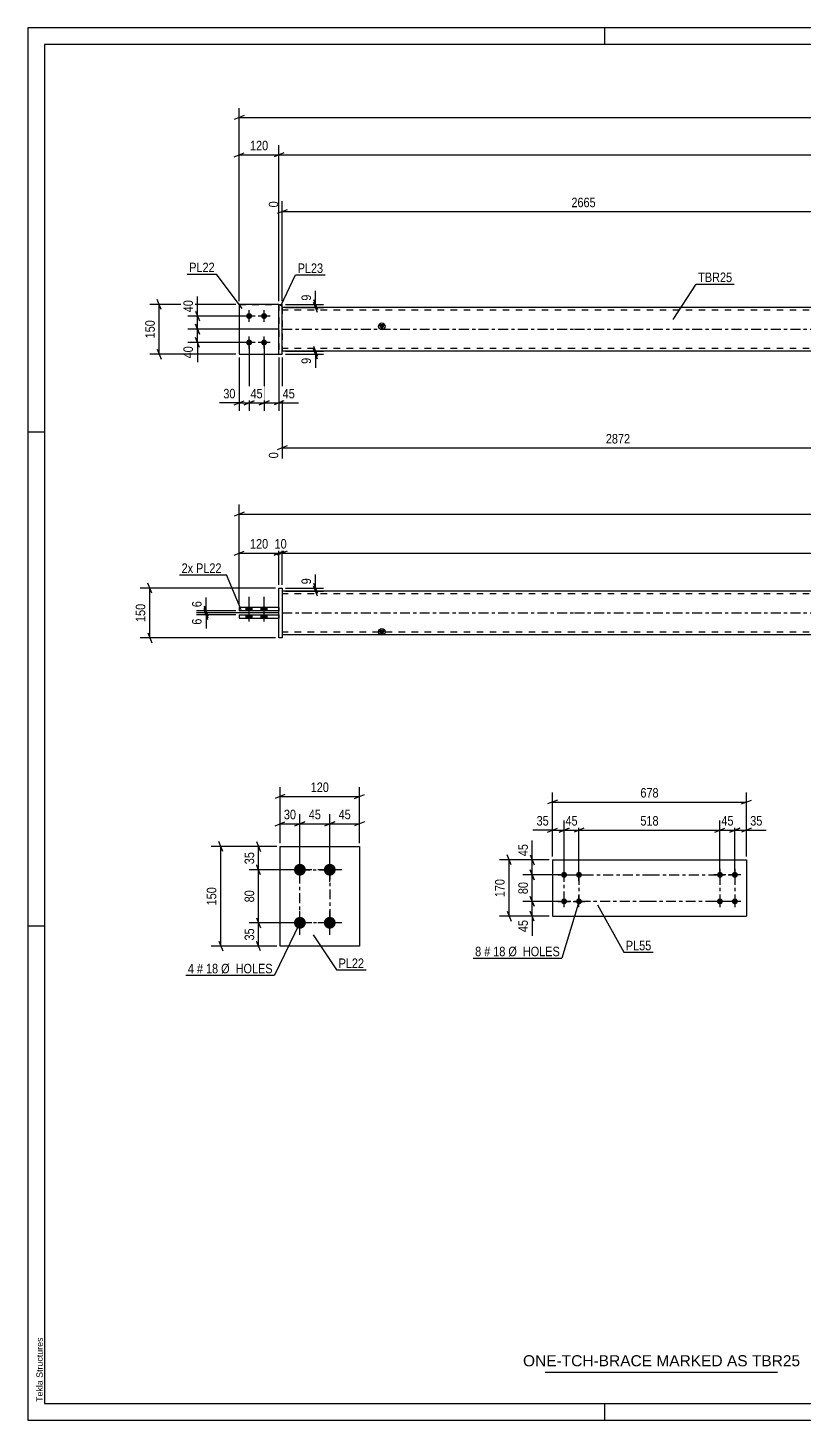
# Model space of a CAD drawing. Header units: millimetres. Extents: x 0 to 594, y 0 to 420.
# Drawn here: x 0 to 234, y 0 to 420 of the extents above; entities that cross this region are included whole.
import ezdxf

# ---------------------------------------------------------------- set-up
doc = ezdxf.new("R2010")
doc.units = ezdxf.units.MM
doc.linetypes.add('DXK_LINE_DOT2', pattern=[3.9198, 1.9599, -1.9599])
doc.linetypes.add('DXK_LINE_DOT3', pattern=[5.9187, 2.979, -0.9799, 0.9799, -0.9799])
doc.styles.add('Arial', font='ARIAL.TTF', dxfattribs={"height": 0.2})
doc.styles.add('Arial Narrow', font='ARIALN.TTF', dxfattribs={"height": 0.2})

# ---------------------------------------------------------------- blocks, each defined once
blk = doc.blocks.new('Unknown-489684888-1163')
at = {"color": 5, "linetype": 'Continuous'}
for p, q in [((594, 420), (0, 420)), ((0, 420), (0, 0)), ((174, 415), (174, 420)), ((589, 415), (5, 415)), ((5, 415), (5, 5)), ((5, 298), (0, 298)), ((5, 149), (0, 149)), ((5, 5), (589, 5)), ((174, 0), (174, 5)), ((0, 0), (594, 0))]:
    blk.add_line(p, q, dxfattribs=at)
at = {"color": 174, "linetype": 'Continuous', "style": 'Arial'}
blk.add_text('Tekla Structures', height=1.9102, rotation=90, dxfattribs=at).set_placement((4.5, 5.5))
blk = doc.blocks.new('Unknown-489684888-6019')
at = {"color": 7, "linetype": 'Continuous'}
blk.add_line((156, 14.5), (226, 14.5), dxfattribs=at)
at = {"color": 7, "style": 'Arial'}
blk.add_text('ONE-TCH-BRACE MARKED AS TBR25', height=3.3428, dxfattribs=at).set_placement((149.28, 16.25))
blk = doc.blocks.new('Part-489684888-1896 - 1883')
at = {"linetype": 'Continuous'}
blk.add_hatch(color=2, dxfattribs=at).paths.add_polyline_path([(106.71, 236.91), (105.91, 238.31), (107.51, 238.31)])
at = {"color": 2, "linetype": 'Continuous'}
for p, q in [((164.71, 250.11), (76.71, 250.11)), ((404.15, 250.11), (164.81, 250.11)), ((164.71, 236.91), (76.71, 236.91)), ((106.71, 236.91), (105.91, 238.31)), ((105.91, 238.31), (107.51, 238.31)), ((107.51, 238.31), (106.71, 236.91)), ((404.15, 236.91), (164.81, 236.91))]:
    blk.add_line(p, q, dxfattribs=at)
at = {"color": 7, "linetype": 'DXK_LINE_DOT2'}
for p, q in [((76.71, 250.11), (76.71, 236.91)), ((164.71, 249.31), (76.71, 249.31)), ((404.15, 249.31), (164.81, 249.31)), ((164.71, 237.71), (76.71, 237.71)), ((404.15, 237.71), (164.81, 237.71))]:
    blk.add_line(p, q, dxfattribs=at)
at = {"color": 7, "linetype": 'DXK_LINE_DOT3'}
for p, q in [((76.71, 243.51), (164.71, 243.51)), ((164.81, 243.51), (404.15, 243.51))]:
    blk.add_line(p, q, dxfattribs=at)
at = {"color": 2, "linetype": 'Continuous'}
blk.add_circle((106.71, 237.81), 1, dxfattribs=at)
blk = doc.blocks.new('Part-489684888-1912 - 1883')
at = {"color": 2, "linetype": 'Continuous'}
for p, q in [((63.71, 242.91), (63.71, 241.91)), ((63.71, 242.91), (75.71, 242.91)), ((63.71, 241.91), (75.71, 241.91)), ((75.71, 242.91), (75.71, 241.91))]:
    blk.add_line(p, q, dxfattribs=at)
blk = doc.blocks.new('Part-489684888-1917 - 1883')
at = {"color": 2, "linetype": 'Continuous'}
for p, q in [((63.71, 245.11), (63.71, 244.11)), ((75.71, 245.11), (63.71, 245.11)), ((75.71, 244.11), (63.71, 244.11)), ((75.71, 245.11), (75.71, 244.11))]:
    blk.add_line(p, q, dxfattribs=at)
blk = doc.blocks.new('Part-489684888-1920 - 1883')
at = {"color": 2, "linetype": 'Continuous'}
for p, q in [((75.71, 236.01), (75.71, 251.01)), ((75.71, 251.01), (76.71, 251.01)), ((76.71, 251.01), (76.71, 236.01)), ((76.71, 236.01), (75.71, 236.01))]:
    blk.add_line(p, q, dxfattribs=at)
blk = doc.blocks.new('Bolt-489684888-1925 - 1883')
at = {"linetype": 'Continuous'}
for points in [[(65.81, 244.11), (67.61, 244.11), (67.61, 245.11), (65.81, 245.11)], [(65.81, 244.11), (67.61, 244.11), (67.61, 245.11), (65.81, 245.11)], [(70.31, 244.11), (72.11, 244.11), (72.11, 245.11), (70.31, 245.11)], [(70.31, 244.11), (72.11, 244.11), (72.11, 245.11), (70.31, 245.11)], [(65.81, 241.91), (67.61, 241.91), (67.61, 242.91), (65.81, 242.91)], [(65.81, 241.91), (67.61, 241.91), (67.61, 242.91), (65.81, 242.91)], [(70.31, 241.91), (72.11, 241.91), (72.11, 242.91), (70.31, 242.91)], [(70.31, 241.91), (72.11, 241.91), (72.11, 242.91), (70.31, 242.91)]]:
    blk.add_hatch(color=1, dxfattribs=at).paths.add_polyline_path(points)
at = {"color": 1, "linetype": 'Continuous'}
for p, q in [((66.71, 240.91), (66.71, 248.41)), ((66.71, 240.91), (66.71, 248.41)), ((71.21, 240.91), (71.21, 248.41)), ((71.21, 240.91), (71.21, 248.41)), ((65.81, 244.11), (65.81, 245.11)), ((65.81, 244.11), (65.81, 245.11)), ((67.61, 244.11), (67.61, 245.11)), ((67.61, 244.11), (67.61, 245.11)), ((70.31, 244.11), (70.31, 245.11)), ((70.31, 244.11), (70.31, 245.11)), ((72.11, 244.11), (72.11, 245.11)), ((72.11, 244.11), (72.11, 245.11)), ((65.81, 241.91), (65.81, 242.91)), ((65.81, 241.91), (65.81, 242.91)), ((67.61, 241.91), (67.61, 242.91)), ((67.61, 241.91), (67.61, 242.91)), ((70.31, 241.91), (70.31, 242.91)), ((70.31, 241.91), (70.31, 242.91)), ((72.11, 241.91), (72.11, 242.91)), ((72.11, 241.91), (72.11, 242.91))]:
    blk.add_line(p, q, dxfattribs=at)
blk = doc.blocks.new('Part-489684888-3435 - 3434')
at = {"color": 2, "linetype": 'Continuous'}
for p, q in [((158.16, 169), (158.16, 152)), ((158.16, 169), (187.36, 169)), ((187.46, 169), (216.66, 169)), ((216.66, 169), (216.66, 152)), ((158.16, 152), (187.36, 152)), ((187.46, 152), (216.66, 152))]:
    blk.add_line(p, q, dxfattribs=at)
blk = doc.blocks.new('Bolt-489684888-3436 - 3434')
at = {"linetype": 'Continuous'}
for points in [[(208.66, 163.6, -1), (208.66, 165.4, -1)], [(213.16, 163.6, -1), (213.16, 165.4, -1)], [(208.66, 155.6, -1), (208.66, 157.4, -1)], [(213.16, 155.6, -1), (213.16, 157.4, -1)]]:
    blk.add_hatch(color=1, dxfattribs=at).paths.add_polyline_path(points)
at = {"color": 1, "linetype": 'Continuous'}
for p, q in [((210.46, 164.5), (206.86, 164.5)), ((208.66, 166.3), (208.66, 162.7)), ((214.96, 164.5), (211.36, 164.5)), ((213.16, 166.3), (213.16, 162.7)), ((210.46, 156.5), (206.86, 156.5)), ((208.66, 158.3), (208.66, 154.7)), ((214.96, 156.5), (211.36, 156.5)), ((213.16, 158.3), (213.16, 154.7))]:
    blk.add_line(p, q, dxfattribs=at)
blk = doc.blocks.new('Bolt-489684888-3437 - 3434')
at = {"linetype": 'Continuous'}
for points in [[(161.66, 165.4, -1), (161.66, 163.6, -1)], [(166.16, 165.4, -1), (166.16, 163.6, -1)], [(161.66, 157.4, -1), (161.66, 155.6, -1)], [(166.16, 157.4, -1), (166.16, 155.6, -1)]]:
    blk.add_hatch(color=1, dxfattribs=at).paths.add_polyline_path(points)
at = {"color": 1, "linetype": 'Continuous'}
for p, q in [((159.86, 164.5), (163.46, 164.5)), ((161.66, 162.7), (161.66, 166.3)), ((164.36, 164.5), (167.96, 164.5)), ((166.16, 162.7), (166.16, 166.3)), ((159.86, 156.5), (163.46, 156.5)), ((161.66, 154.7), (161.66, 158.3)), ((164.36, 156.5), (167.96, 156.5)), ((166.16, 154.7), (166.16, 158.3))]:
    blk.add_line(p, q, dxfattribs=at)
blk = doc.blocks.new('Bolt-489684888-2129 - 2114')
at = {"linetype": 'Continuous'}
for points in [[(66.71, 332.17, -1), (66.71, 333.97, -1)], [(71.21, 332.17, -1), (71.21, 333.97, -1)], [(66.71, 324.17, -1), (66.71, 325.97, -1)], [(71.21, 324.17, -1), (71.21, 325.97, -1)]]:
    blk.add_hatch(color=1, dxfattribs=at).paths.add_polyline_path(points)
at = {"color": 1, "linetype": 'Continuous'}
for p, q in [((68.51, 333.07), (64.91, 333.07)), ((66.71, 331.27), (66.71, 334.87)), ((73.01, 333.07), (69.41, 333.07)), ((71.21, 331.27), (71.21, 334.87)), ((68.51, 325.07), (64.91, 325.07)), ((66.71, 323.27), (66.71, 326.87)), ((73.01, 325.07), (69.41, 325.07)), ((71.21, 323.27), (71.21, 326.87))]:
    blk.add_line(p, q, dxfattribs=at)
blk = doc.blocks.new('Part-489684888-2140 - 2114')
at = {"color": 2, "linetype": 'Continuous'}
for p, q in [((75.71, 321.57), (75.71, 336.57)), ((75.71, 336.57), (76.71, 336.57)), ((76.71, 321.57), (76.71, 336.57)), ((75.71, 321.57), (76.71, 321.57))]:
    blk.add_line(p, q, dxfattribs=at)
blk = doc.blocks.new('Part-489684888-2145 - 2114')
at = {"color": 2, "linetype": 'Continuous'}
for p, q in [((63.71, 336.57), (63.71, 321.57)), ((75.71, 336.57), (63.71, 336.57)), ((63.71, 321.57), (75.71, 321.57))]:
    blk.add_line(p, q, dxfattribs=at)
at = {"color": 7, "linetype": 'DXK_LINE_DOT2'}
blk.add_line((75.71, 321.57), (75.71, 336.57), dxfattribs=at)
blk = doc.blocks.new('Part-489684888-2146 - 2114')
at = {"color": 7, "linetype": 'DXK_LINE_DOT2'}
for p, q in [((63.71, 336.57), (63.71, 321.57)), ((63.71, 336.57), (75.71, 336.57)), ((75.71, 336.57), (75.71, 321.57)), ((63.71, 321.57), (75.71, 321.57))]:
    blk.add_line(p, q, dxfattribs=at)
blk = doc.blocks.new('Part-489684888-2162 - 2114')
at = {"linetype": 'Continuous'}
blk.add_hatch(color=2, dxfattribs=at).paths.add_polyline_path([(106.71, 329.07), (105.91, 330.47), (107.51, 330.47)])
at = {"color": 2, "linetype": 'Continuous'}
for p, q in [((164.71, 335.67), (76.71, 335.67)), ((404.15, 335.67), (164.81, 335.67)), ((106.71, 329.07), (105.91, 330.47)), ((105.91, 330.47), (107.51, 330.47)), ((107.51, 330.47), (106.71, 329.07)), ((164.71, 322.47), (76.71, 322.47)), ((404.15, 322.47), (164.81, 322.47))]:
    blk.add_line(p, q, dxfattribs=at)
at = {"color": 7, "linetype": 'DXK_LINE_DOT2'}
for p, q in [((76.71, 335.67), (76.71, 322.47)), ((164.71, 334.87), (76.71, 334.87)), ((404.15, 334.87), (164.81, 334.87)), ((164.71, 323.27), (76.71, 323.27)), ((404.15, 323.27), (164.81, 323.27))]:
    blk.add_line(p, q, dxfattribs=at)
at = {"color": 7, "linetype": 'DXK_LINE_DOT3'}
for p, q in [((76.71, 329.07), (164.71, 329.07)), ((164.81, 329.07), (404.15, 329.07))]:
    blk.add_line(p, q, dxfattribs=at)
at = {"color": 2, "linetype": 'Continuous'}
blk.add_circle((106.71, 329.97), 1, dxfattribs=at)
blk = doc.blocks.new('Bolt-489684888-1755 - 1749')
at = {"linetype": 'Continuous'}
for points in [[(82.02, 164.23, -1), (82.02, 167.83, -1)], [(91.02, 164.23, -1), (91.02, 167.83, -1)], [(82.02, 148.23, -1), (82.02, 151.83, -1)], [(91.02, 148.23, -1), (91.02, 151.83, -1)]]:
    blk.add_hatch(color=1, dxfattribs=at).paths.add_polyline_path(points)
at = {"color": 1, "linetype": 'Continuous'}
for p, q in [((82.02, 162.43), (82.02, 169.63)), ((91.02, 162.43), (91.02, 169.63)), ((85.62, 166.03), (78.42, 166.03)), ((94.62, 166.03), (87.42, 166.03)), ((82.02, 146.43), (82.02, 153.63)), ((91.02, 146.43), (91.02, 153.63)), ((85.62, 150.03), (78.42, 150.03)), ((94.62, 150.03), (87.42, 150.03))]:
    blk.add_line(p, q, dxfattribs=at)
blk = doc.blocks.new('Part-489684888-1770 - 1749')
at = {"color": 2, "linetype": 'Continuous'}
for p, q in [((76.02, 143.03), (76.02, 173.03)), ((76.02, 173.03), (100.02, 173.03)), ((100.02, 173.03), (100.02, 143.03)), ((100.02, 143.03), (76.02, 143.03))]:
    blk.add_line(p, q, dxfattribs=at)
blk = doc.blocks.new('Rectangle-489684888-4357 - 3434')
at = {"color": 1, "linetype": 'DXK_LINE_DOT3'}
for p, q in [((161.66, 164.5), (187.36, 164.5)), ((161.66, 156.5), (161.66, 164.5)), ((187.46, 164.5), (213.16, 164.5)), ((213.16, 164.5), (213.16, 156.5)), ((187.36, 156.5), (161.66, 156.5)), ((213.16, 156.5), (187.46, 156.5))]:
    blk.add_line(p, q, dxfattribs=at)
blk = doc.blocks.new('Rectangle-489684888-1870 - 1749')
at = {"color": 1, "linetype": 'DXK_LINE_DOT3'}
blk.add_lwpolyline([(82.02, 166.03), (91.02, 166.03), (91.02, 150.03), (82.02, 150.03), (82.02, 166.03)], close=True, dxfattribs=at)
blk = doc.blocks.new('Line-489684888-4367 - 3434')
at = {"color": 1, "linetype": 'DXK_LINE_DOT3'}
blk.add_line((166.16, 164.5), (166.16, 156.5), dxfattribs=at)
blk = doc.blocks.new('Line-489684888-4374 - 3434')
at = {"color": 1, "linetype": 'DXK_LINE_DOT3'}
blk.add_line((208.66, 164.5), (208.66, 156.5), dxfattribs=at)
blk = doc.blocks.new('StraightDimension-489684888-1978 - 1883')
at = {"color": 7, "linetype": 'Continuous'}
for p, q in [((78.21, 262.18), (75.21, 260.98)), ((76.71, 252.01), (76.71, 264.43)), ((76.71, 261.58), (492.25, 261.58))]:
    blk.add_line(p, q, dxfattribs=at)
blk = doc.blocks.new('StraightDimension-489684888-5349 - 1883')
at = {"color": 7, "linetype": 'Continuous'}
for p, q in [((37.34, 249.51), (36.14, 252.51)), ((74.71, 251.01), (33.89, 251.01)), ((36.74, 236.01), (36.74, 251.01)), ((74.71, 236.01), (33.89, 236.01)), ((36.14, 237.51), (37.34, 234.51))]:
    blk.add_line(p, q, dxfattribs=at)
at = {"color": 0}
blk.add_wipeout([(35.99, 246.86), (31.79, 246.86), (31.79, 240.17), (35.99, 240.17)], dxfattribs=at)
at = {"color": 3, "style": 'Arial Narrow'}
blk.add_text('150', height=2.863, rotation=90.0002, dxfattribs=at).set_placement((35.39, 240.77))
blk = doc.blocks.new('StraightDimension-489684888-1948 - 1883')
at = {"color": 7, "linetype": 'Continuous'}
for p, q in [((86.11, 252.51), (87.31, 249.51)), ((77.71, 251.01), (89.11, 251.01)), ((77.71, 250.11), (89.11, 250.11)), ((87.31, 248.61), (86.11, 251.61)), ((86.71, 250.11), (86.71, 251.01))]:
    blk.add_line(p, q, dxfattribs=at)
at = {"color": 0}
blk.add_wipeout([(85.96, 254.57), (81.76, 254.57), (81.76, 251.54), (85.96, 251.54)], dxfattribs=at)
at = {"color": 7, "linetype": 'Continuous'}
blk.add_line((86.71, 251.01), (86.71, 255.09), dxfattribs=at)
blk.add_line((86.71, 251.01), (86.71, 255.09), dxfattribs=at)
at = {"color": 3, "style": 'Arial Narrow'}
blk.add_text('9', height=2.86, rotation=90.0002, dxfattribs=at).set_placement((85.36, 252.14))
blk = doc.blocks.new('StraightDimension-489684888-1937 - 1883')
at = {"color": 7, "linetype": 'Continuous'}
for p, q in [((65.21, 273.93), (62.21, 272.73)), ((63.71, 246.11), (63.71, 276.18)), ((63.71, 273.33), (505.25, 273.33))]:
    blk.add_line(p, q, dxfattribs=at)
blk = doc.blocks.new('StraightDimension-489684888-1957 - 1883')
at = {"color": 7, "linetype": 'Continuous'}
for p, q in [((62.21, 260.98), (65.21, 262.18)), ((63.71, 246.11), (63.71, 264.43)), ((63.71, 261.58), (75.71, 261.58)), ((77.21, 262.18), (74.21, 260.98)), ((75.71, 252.01), (75.71, 264.43))]:
    blk.add_line(p, q, dxfattribs=at)
at = {"color": 0}
blk.add_wipeout([(73.05, 262.33), (73.05, 266.53), (66.37, 266.53), (66.37, 262.33)], dxfattribs=at)
at = {"color": 3, "style": 'Arial Narrow'}
blk.add_text('120', height=2.863, dxfattribs=at).set_placement((66.97, 262.93))
blk = doc.blocks.new('StraightDimension-489684888-1969 - 1883')
at = {"color": 7, "linetype": 'Continuous'}
for p, q in [((74.21, 260.98), (77.21, 262.18)), ((78.21, 262.18), (75.21, 260.98)), ((75.71, 252.01), (75.71, 264.43)), ((75.71, 261.58), (76.71, 261.58)), ((76.71, 252.01), (76.71, 264.43))]:
    blk.add_line(p, q, dxfattribs=at)
at = {"color": 0}
blk.add_wipeout([(78.64, 262.33), (78.64, 266.53), (73.78, 266.53), (73.78, 262.33)], dxfattribs=at)
at = {"color": 3, "style": 'Arial Narrow'}
blk.add_text('10', height=2.863, dxfattribs=at).set_placement((74.38, 262.93))
blk = doc.blocks.new('StraightDimension-489684888-2015 - 1883')
at = {"color": 7, "linetype": 'Continuous'}
for p, q in [((53.11, 245.01), (54.31, 242.01)), ((54.31, 241.41), (53.11, 244.41)), ((75.71, 243.51), (50.86, 243.51)), ((62.71, 242.91), (50.86, 242.91)), ((53.71, 242.91), (53.71, 243.51))]:
    blk.add_line(p, q, dxfattribs=at)
at = {"color": 0}
blk.add_wipeout([(52.96, 242.39), (48.76, 242.39), (48.76, 239.36), (52.96, 239.36)], dxfattribs=at)
at = {"color": 7, "linetype": 'Continuous'}
blk.add_line((53.71, 242.91), (53.71, 238.83), dxfattribs=at)
blk.add_line((53.71, 242.91), (53.71, 238.83), dxfattribs=at)
at = {"color": 3, "style": 'Arial Narrow'}
blk.add_text('6', height=2.86, rotation=90.0002, dxfattribs=at).set_placement((52.36, 239.96))
blk = doc.blocks.new('StraightDimension-489684888-2028 - 1883')
at = {"color": 7, "linetype": 'Continuous'}
for p, q in [((62.71, 244.11), (50.86, 244.11)), ((53.11, 245.61), (54.31, 242.61)), ((54.31, 242.01), (53.11, 245.01)), ((53.71, 243.51), (53.71, 244.11)), ((75.71, 243.51), (50.86, 243.51))]:
    blk.add_line(p, q, dxfattribs=at)
at = {"color": 0}
blk.add_wipeout([(52.96, 247.67), (48.76, 247.67), (48.76, 244.64), (52.96, 244.64)], dxfattribs=at)
at = {"color": 7, "linetype": 'Continuous'}
blk.add_line((53.71, 244.11), (53.71, 248.19), dxfattribs=at)
blk.add_line((53.71, 244.11), (53.71, 248.19), dxfattribs=at)
at = {"color": 3, "style": 'Arial Narrow'}
blk.add_text('6', height=2.86, rotation=90.0002, dxfattribs=at).set_placement((52.36, 245.24))
blk = doc.blocks.new('StraightDimension-489684888-4322 - 3434')
at = {"color": 7, "linetype": 'Continuous'}
for p, q in [((160.66, 156.5), (149.23, 156.5)), ((151.48, 158), (152.68, 155)), ((152.08, 152), (152.08, 156.5)), ((157.16, 152), (149.23, 152)), ((152.68, 150.5), (151.48, 153.5))]:
    blk.add_line(p, q, dxfattribs=at)
at = {"color": 0}
blk.add_wipeout([(151.33, 151.47), (147.13, 151.47), (147.13, 146.62), (151.33, 146.62)], dxfattribs=at)
at = {"color": 7, "linetype": 'Continuous'}
blk.add_line((152.08, 152), (152.08, 146.09), dxfattribs=at)
blk.add_line((152.08, 152), (152.08, 146.09), dxfattribs=at)
at = {"color": 3, "style": 'Arial Narrow'}
blk.add_text('45', height=2.863, rotation=90.0002, dxfattribs=at).set_placement((150.73, 147.22))
blk = doc.blocks.new('StraightDimension-489684888-4258 - 3434')
at = {"color": 7, "linetype": 'Continuous'}
for p, q in [((213.16, 165.5), (213.16, 180.87)), ((216.66, 170), (216.66, 180.87)), ((211.66, 177.42), (214.66, 178.62)), ((213.16, 178.02), (216.66, 178.02)), ((218.16, 178.62), (215.16, 177.42))]:
    blk.add_line(p, q, dxfattribs=at)
at = {"color": 0}
blk.add_wipeout([(222.04, 178.77), (222.04, 182.97), (217.19, 182.97), (217.19, 178.77)], dxfattribs=at)
at = {"color": 7, "linetype": 'Continuous'}
blk.add_line((216.66, 178.02), (222.57, 178.02), dxfattribs=at)
blk.add_line((216.66, 178.02), (222.57, 178.02), dxfattribs=at)
at = {"color": 3, "style": 'Arial Narrow'}
blk.add_text('35', height=2.863, dxfattribs=at).set_placement((217.79, 179.37))
blk = doc.blocks.new('StraightDimension-489684888-4259 - 3434')
at = {"color": 7, "linetype": 'Continuous'}
for p, q in [((208.66, 165.5), (208.66, 180.87)), ((213.16, 165.5), (213.16, 180.87)), ((207.16, 177.42), (210.16, 178.62)), ((208.66, 178.02), (213.16, 178.02)), ((214.66, 178.62), (211.66, 177.42))]:
    blk.add_line(p, q, dxfattribs=at)
at = {"color": 0}
blk.add_wipeout([(213.34, 178.77), (213.34, 182.97), (208.49, 182.97), (208.49, 178.77)], dxfattribs=at)
at = {"color": 3, "style": 'Arial Narrow'}
blk.add_text('45', height=2.863, dxfattribs=at).set_placement((209.09, 179.37))
blk = doc.blocks.new('StraightDimension-489684888-4260 - 3434')
at = {"color": 7, "linetype": 'Continuous'}
for p, q in [((166.16, 165.5), (166.16, 180.87)), ((208.66, 165.5), (208.66, 180.87)), ((167.66, 178.62), (164.66, 177.42)), ((166.16, 178.02), (208.66, 178.02)), ((207.16, 177.42), (210.16, 178.62))]:
    blk.add_line(p, q, dxfattribs=at)
at = {"color": 0}
blk.add_wipeout([(190.76, 178.77), (190.76, 182.97), (184.07, 182.97), (184.07, 178.77)], dxfattribs=at)
at = {"color": 3, "style": 'Arial Narrow'}
blk.add_text('518', height=2.863, dxfattribs=at).set_placement((184.67, 179.37))
blk = doc.blocks.new('StraightDimension-489684888-4261 - 3434')
at = {"color": 7, "linetype": 'Continuous'}
for p, q in [((161.66, 165.5), (161.66, 180.87)), ((166.16, 165.5), (166.16, 180.87)), ((160.16, 177.42), (163.16, 178.62)), ((161.66, 178.02), (166.16, 178.02)), ((167.66, 178.62), (164.66, 177.42))]:
    blk.add_line(p, q, dxfattribs=at)
at = {"color": 0}
blk.add_wipeout([(166.34, 178.77), (166.34, 182.97), (161.49, 182.97), (161.49, 178.77)], dxfattribs=at)
at = {"color": 3, "style": 'Arial Narrow'}
blk.add_text('45', height=2.863, dxfattribs=at).set_placement((162.09, 179.37))
blk = doc.blocks.new('StraightDimension-489684888-4262 - 3434')
at = {"color": 7, "linetype": 'Continuous'}
for p, q in [((158.16, 170), (158.16, 180.87)), ((161.66, 165.5), (161.66, 180.87)), ((156.66, 177.42), (159.66, 178.62)), ((158.16, 178.02), (161.66, 178.02)), ((163.16, 178.62), (160.16, 177.42))]:
    blk.add_line(p, q, dxfattribs=at)
at = {"color": 0}
blk.add_wipeout([(157.64, 178.77), (157.64, 182.97), (152.78, 182.97), (152.78, 178.77)], dxfattribs=at)
at = {"color": 7, "linetype": 'Continuous'}
blk.add_line((158.16, 178.02), (152.26, 178.02), dxfattribs=at)
blk.add_line((158.16, 178.02), (152.26, 178.02), dxfattribs=at)
at = {"color": 3, "style": 'Arial Narrow'}
blk.add_text('35', height=2.863, dxfattribs=at).set_placement((153.38, 179.37))
blk = doc.blocks.new('StraightDimension-489684888-4309 - 3434')
at = {"color": 7, "linetype": 'Continuous'}
for p, q in [((158.16, 170), (158.16, 189.32)), ((216.66, 170), (216.66, 189.32)), ((159.66, 187.07), (156.66, 185.87)), ((158.16, 186.47), (216.66, 186.47)), ((215.16, 185.87), (218.16, 187.07))]:
    blk.add_line(p, q, dxfattribs=at)
at = {"color": 0}
blk.add_wipeout([(190.76, 187.22), (190.76, 191.42), (184.07, 191.42), (184.07, 187.22)], dxfattribs=at)
at = {"color": 3, "style": 'Arial Narrow'}
blk.add_text('678', height=2.863, dxfattribs=at).set_placement((184.67, 187.82))
blk = doc.blocks.new('StraightDimension-489684888-4320 - 3434')
at = {"color": 7, "linetype": 'Continuous'}
for p, q in [((157.16, 169), (149.23, 169)), ((151.48, 170.5), (152.68, 167.5)), ((152.08, 164.5), (152.08, 169)), ((160.66, 164.5), (149.23, 164.5)), ((152.68, 163), (151.48, 166))]:
    blk.add_line(p, q, dxfattribs=at)
at = {"color": 0}
blk.add_wipeout([(151.33, 174.38), (147.13, 174.38), (147.13, 169.52), (151.33, 169.52)], dxfattribs=at)
at = {"color": 7, "linetype": 'Continuous'}
blk.add_line((152.08, 169), (152.08, 174.9), dxfattribs=at)
blk.add_line((152.08, 169), (152.08, 174.9), dxfattribs=at)
at = {"color": 3, "style": 'Arial Narrow'}
blk.add_text('45', height=2.863, rotation=90.0002, dxfattribs=at).set_placement((150.73, 170.12))
blk = doc.blocks.new('StraightDimension-489684888-4321 - 3434')
at = {"color": 7, "linetype": 'Continuous'}
for p, q in [((160.66, 164.5), (149.23, 164.5)), ((151.48, 166), (152.68, 163)), ((152.08, 156.5), (152.08, 164.5)), ((160.66, 156.5), (149.23, 156.5)), ((152.68, 155), (151.48, 158))]:
    blk.add_line(p, q, dxfattribs=at)
at = {"color": 0}
blk.add_wipeout([(151.33, 162.92), (147.13, 162.92), (147.13, 158.07), (151.33, 158.07)], dxfattribs=at)
at = {"color": 3, "style": 'Arial Narrow'}
blk.add_text('80', height=2.863, rotation=90.0002, dxfattribs=at).set_placement((150.73, 158.67))
blk = doc.blocks.new('StraightDimension-489684888-4349 - 3434')
at = {"color": 7, "linetype": 'Continuous'}
for p, q in [((157.16, 169), (142.22, 169)), ((145.67, 167.5), (144.47, 170.5)), ((145.07, 152), (145.07, 169)), ((157.16, 152), (142.22, 152)), ((144.47, 153.5), (145.67, 150.5))]:
    blk.add_line(p, q, dxfattribs=at)
at = {"color": 0}
blk.add_wipeout([(144.32, 163.84), (140.12, 163.84), (140.12, 157.15), (144.32, 157.15)], dxfattribs=at)
at = {"color": 3, "style": 'Arial Narrow'}
blk.add_text('170', height=2.863, rotation=90.0002, dxfattribs=at).set_placement((143.72, 157.75))
blk = doc.blocks.new('StraightDimension-489684888-2193 - 2114')
at = {"color": 7, "linetype": 'Continuous'}
for p, q in [((75.71, 329.07), (48.26, 329.07)), ((50.51, 330.57), (51.71, 327.57)), ((51.11, 325.07), (51.11, 329.07)), ((65.71, 325.07), (48.26, 325.07)), ((51.71, 323.57), (50.51, 326.57))]:
    blk.add_line(p, q, dxfattribs=at)
at = {"color": 0}
blk.add_wipeout([(50.36, 324.55), (46.16, 324.55), (46.16, 319.69), (50.36, 319.69)], dxfattribs=at)
at = {"color": 7, "linetype": 'Continuous'}
blk.add_line((51.11, 325.07), (51.11, 319.17), dxfattribs=at)
blk.add_line((51.11, 325.07), (51.11, 319.17), dxfattribs=at)
at = {"color": 3, "style": 'Arial Narrow'}
blk.add_text('40', height=2.863, rotation=90.0002, dxfattribs=at).set_placement((49.76, 320.29))
blk = doc.blocks.new('StraightDimension-489684888-2567 - 2114')
at = {"color": 7, "linetype": 'Continuous'}
for p, q in [((77.71, 336.57), (89.11, 336.57)), ((86.11, 338.07), (87.31, 335.07)), ((87.31, 334.17), (86.11, 337.17)), ((86.71, 335.67), (86.71, 336.57)), ((77.71, 335.67), (89.11, 335.67))]:
    blk.add_line(p, q, dxfattribs=at)
at = {"color": 0}
blk.add_wipeout([(85.96, 340.13), (81.76, 340.13), (81.76, 337.1), (85.96, 337.1)], dxfattribs=at)
at = {"color": 7, "linetype": 'Continuous'}
blk.add_line((86.71, 336.57), (86.71, 340.65), dxfattribs=at)
blk.add_line((86.71, 336.57), (86.71, 340.65), dxfattribs=at)
at = {"color": 3, "style": 'Arial Narrow'}
blk.add_text('9', height=2.86, rotation=90.0002, dxfattribs=at).set_placement((85.36, 337.7))
blk = doc.blocks.new('StraightDimension-489684888-2468 - 2114')
at = {"color": 7, "linetype": 'Continuous'}
for p, q in [((63.71, 337.57), (63.71, 395.8)), ((65.21, 393.55), (62.21, 392.35)), ((63.71, 392.95), (505.25, 392.95))]:
    blk.add_line(p, q, dxfattribs=at)
blk = doc.blocks.new('StraightDimension-489684888-2265 - 2114')
at = {"color": 7, "linetype": 'Continuous'}
for p, q in [((66.71, 324.07), (66.71, 304.48)), ((63.71, 320.57), (63.71, 304.48)), ((62.21, 306.28), (65.21, 307.48)), ((63.71, 306.88), (66.71, 306.88)), ((68.21, 307.48), (65.21, 306.28))]:
    blk.add_line(p, q, dxfattribs=at)
at = {"color": 0}
blk.add_wipeout([(63.18, 307.63), (63.18, 311.83), (58.33, 311.83), (58.33, 307.63)], dxfattribs=at)
at = {"color": 7, "linetype": 'Continuous'}
blk.add_line((63.71, 306.88), (57.8, 306.88), dxfattribs=at)
blk.add_line((63.71, 306.88), (57.8, 306.88), dxfattribs=at)
at = {"color": 3, "style": 'Arial Narrow'}
blk.add_text('30', height=2.863, dxfattribs=at).set_placement((58.93, 308.23))
blk = doc.blocks.new('StraightDimension-489684888-2341 - 2114')
at = {"color": 7, "linetype": 'Continuous'}
for p, q in [((76.71, 320.57), (76.71, 290.14)), ((279.12, 321.47), (279.12, 284.66)), ((78.21, 293.87), (75.21, 292.67)), ((76.71, 293.27), (279.12, 293.27)), ((277.62, 292.67), (280.62, 293.87))]:
    blk.add_line(p, q, dxfattribs=at)
at = {"color": 0}
blk.add_wipeout([(182.17, 294.02), (182.17, 298.22), (173.66, 298.22), (173.66, 294.02)], dxfattribs=at)
at = {"color": 0, "linetype": 'Continuous'}
for points in [[(76.11, 292.57), (71.91, 292.57), (71.91, 289.54), (76.11, 289.54)], [(278.52, 292.57), (274.32, 292.57), (274.32, 284.06), (278.52, 284.06)]]:
    blk.add_wipeout(points, dxfattribs=at)
at = {"color": 3, "style": 'Arial Narrow'}
blk.add_text('2872', height=2.863, dxfattribs=at).set_placement((174.26, 294.62))
at = {"color": 3, "linetype": 'Continuous', "style": 'Arial Narrow'}
for s, height, p in [('0', 2.86, (75.51, 290.14)), ('2872', 2.863, (277.92, 284.66))]:
    blk.add_text(s, height=height, rotation=90.0002, dxfattribs=at).set_placement(p)
blk = doc.blocks.new('StraightDimension-489684888-2294 - 2114')
at = {"color": 7, "linetype": 'Continuous'}
for p, q in [((71.21, 324.07), (71.21, 304.48)), ((75.71, 320.57), (75.71, 304.48)), ((69.71, 306.28), (72.71, 307.48)), ((71.21, 306.88), (75.71, 306.88)), ((77.21, 307.48), (74.21, 306.28))]:
    blk.add_line(p, q, dxfattribs=at)
at = {"color": 0}
blk.add_wipeout([(81.09, 307.63), (81.09, 311.83), (76.23, 311.83), (76.23, 307.63)], dxfattribs=at)
at = {"color": 7, "linetype": 'Continuous'}
blk.add_line((75.71, 306.88), (81.61, 306.88), dxfattribs=at)
blk.add_line((75.71, 306.88), (81.61, 306.88), dxfattribs=at)
at = {"color": 3, "style": 'Arial Narrow'}
blk.add_text('45', height=2.863, dxfattribs=at).set_placement((76.83, 308.23))
blk = doc.blocks.new('StraightDimension-489684888-5328 - 2114')
at = {"color": 7, "linetype": 'Continuous'}
for p, q in [((62.71, 336.57), (36.76, 336.57)), ((40.21, 335.07), (39.01, 338.07)), ((39.61, 321.57), (39.61, 336.57)), ((62.71, 321.57), (36.76, 321.57)), ((39.01, 323.07), (40.21, 320.07))]:
    blk.add_line(p, q, dxfattribs=at)
at = {"color": 0}
blk.add_wipeout([(38.86, 332.41), (34.66, 332.41), (34.66, 325.73), (38.86, 325.73)], dxfattribs=at)
at = {"color": 3, "style": 'Arial Narrow'}
blk.add_text('150', height=2.863, rotation=90.0002, dxfattribs=at).set_placement((38.26, 326.33))
blk = doc.blocks.new('StraightDimension-489684888-2180 - 2114')
at = {"color": 7, "linetype": 'Continuous'}
for p, q in [((65.71, 333.07), (48.26, 333.07)), ((50.51, 334.57), (51.71, 331.57)), ((51.11, 329.07), (51.11, 333.07)), ((75.71, 329.07), (48.26, 329.07)), ((51.71, 327.57), (50.51, 330.57))]:
    blk.add_line(p, q, dxfattribs=at)
at = {"color": 0}
blk.add_wipeout([(50.36, 338.45), (46.16, 338.45), (46.16, 333.6), (50.36, 333.6)], dxfattribs=at)
at = {"color": 7, "linetype": 'Continuous'}
blk.add_line((51.11, 333.07), (51.11, 338.98), dxfattribs=at)
blk.add_line((51.11, 333.07), (51.11, 338.98), dxfattribs=at)
at = {"color": 3, "style": 'Arial Narrow'}
blk.add_text('40', height=2.863, rotation=90.0002, dxfattribs=at).set_placement((49.76, 334.2))
blk = doc.blocks.new('StraightDimension-489684888-2558 - 2114')
at = {"color": 7, "linetype": 'Continuous'}
for p, q in [((86.11, 323.97), (87.31, 320.97)), ((77.71, 322.47), (89.11, 322.47)), ((77.71, 321.57), (89.11, 321.57)), ((87.31, 320.07), (86.11, 323.07)), ((86.71, 321.57), (86.71, 322.47))]:
    blk.add_line(p, q, dxfattribs=at)
at = {"color": 0}
blk.add_wipeout([(85.96, 321.05), (81.76, 321.05), (81.76, 318.02), (85.96, 318.02)], dxfattribs=at)
at = {"color": 7, "linetype": 'Continuous'}
blk.add_line((86.71, 321.57), (86.71, 317.49), dxfattribs=at)
blk.add_line((86.71, 321.57), (86.71, 317.49), dxfattribs=at)
at = {"color": 3, "style": 'Arial Narrow'}
blk.add_text('9', height=2.86, rotation=90.0002, dxfattribs=at).set_placement((85.36, 318.62))
blk = doc.blocks.new('StraightDimension-489684888-2281 - 2114')
at = {"color": 7, "linetype": 'Continuous'}
for p, q in [((66.71, 324.07), (66.71, 304.48)), ((71.21, 324.07), (71.21, 304.48)), ((65.21, 306.28), (68.21, 307.48)), ((66.71, 306.88), (71.21, 306.88)), ((72.71, 307.48), (69.71, 306.28))]:
    blk.add_line(p, q, dxfattribs=at)
at = {"color": 0}
blk.add_wipeout([(71.39, 307.63), (71.39, 311.83), (66.53, 311.83), (66.53, 307.63)], dxfattribs=at)
at = {"color": 3, "style": 'Arial Narrow'}
blk.add_text('45', height=2.863, dxfattribs=at).set_placement((67.13, 308.23))
blk = doc.blocks.new('StraightDimension-489684888-2415 - 2114')
at = {"color": 7, "linetype": 'Continuous'}
for p, q in [((258.36, 346.12), (258.36, 373.16)), ((76.71, 337.57), (76.71, 367.67)), ((78.21, 365.15), (75.21, 363.95)), ((76.71, 364.55), (258.36, 364.55)), ((256.86, 363.95), (259.86, 365.15))]:
    blk.add_line(p, q, dxfattribs=at)
at = {"color": 0, "linetype": 'Continuous'}
for points in [[(257.76, 373.76), (253.56, 373.76), (253.56, 365.25), (257.76, 365.25)], [(76.11, 368.27), (71.91, 368.27), (71.91, 365.25), (76.11, 365.25)]]:
    blk.add_wipeout(points, dxfattribs=at)
at = {"color": 0}
blk.add_wipeout([(171.79, 365.3), (171.79, 369.5), (163.28, 369.5), (163.28, 365.3)], dxfattribs=at)
at = {"color": 3, "linetype": 'Continuous', "style": 'Arial Narrow'}
for s, height, p in [('2665', 2.863, (257.16, 365.85)), ('0', 2.86, (75.51, 365.85))]:
    blk.add_text(s, height=height, rotation=90.0002, dxfattribs=at).set_placement(p)
at = {"color": 3, "style": 'Arial Narrow'}
blk.add_text('2665', height=2.863, dxfattribs=at).set_placement((163.88, 365.9))
blk = doc.blocks.new('StraightDimension-489684888-3351 - 2114')
at = {"color": 7, "linetype": 'Continuous'}
for p, q in [((77.21, 382.31), (74.21, 381.11)), ((75.71, 337.57), (75.71, 384.56)), ((75.71, 381.71), (493.25, 381.71))]:
    blk.add_line(p, q, dxfattribs=at)
blk = doc.blocks.new('StraightDimension-489684888-3352 - 2114')
at = {"color": 7, "linetype": 'Continuous'}
for p, q in [((62.21, 381.11), (65.21, 382.31)), ((63.71, 337.57), (63.71, 384.56)), ((77.21, 382.31), (74.21, 381.11)), ((75.71, 337.57), (75.71, 384.56)), ((63.71, 381.71), (75.71, 381.71))]:
    blk.add_line(p, q, dxfattribs=at)
at = {"color": 0}
blk.add_wipeout([(73.05, 382.46), (73.05, 386.66), (66.37, 386.66), (66.37, 382.46)], dxfattribs=at)
at = {"color": 3, "style": 'Arial Narrow'}
blk.add_text('120', height=2.863, dxfattribs=at).set_placement((66.97, 383.06))
blk = doc.blocks.new('StraightDimension-489684888-1804 - 1749')
at = {"color": 7, "linetype": 'Continuous'}
for p, q in [((81.02, 166.03), (66.71, 166.03)), ((70.16, 164.53), (68.96, 167.53)), ((69.56, 150.03), (69.56, 166.03)), ((68.96, 151.53), (70.16, 148.53)), ((81.02, 150.03), (66.71, 150.03))]:
    blk.add_line(p, q, dxfattribs=at)
at = {"color": 0}
blk.add_wipeout([(68.81, 160.46), (64.61, 160.46), (64.61, 155.6), (68.81, 155.6)], dxfattribs=at)
at = {"color": 3, "style": 'Arial Narrow'}
blk.add_text('80', height=2.863, rotation=90.0002, dxfattribs=at).set_placement((68.21, 156.2))
blk = doc.blocks.new('StraightDimension-489684888-1788 - 1749')
at = {"color": 7, "linetype": 'Continuous'}
for p, q in [((75.02, 173.03), (66.71, 173.03)), ((68.96, 174.53), (70.16, 171.53)), ((69.56, 166.03), (69.56, 173.03)), ((81.02, 166.03), (66.71, 166.03)), ((70.16, 164.53), (68.96, 167.53))]:
    blk.add_line(p, q, dxfattribs=at)
at = {"color": 0}
blk.add_wipeout([(68.81, 171.96), (64.61, 171.96), (64.61, 167.1), (68.81, 167.1)], dxfattribs=at)
at = {"color": 3, "style": 'Arial Narrow'}
blk.add_text('35', height=2.863, rotation=90.0002, dxfattribs=at).set_placement((68.21, 167.7))
blk = doc.blocks.new('StraightDimension-489684888-1772 - 1749')
at = {"color": 7, "linetype": 'Continuous'}
for p, q in [((68.96, 151.53), (70.16, 148.53)), ((81.02, 150.03), (66.71, 150.03)), ((69.56, 143.03), (69.56, 150.03)), ((75.02, 143.03), (66.71, 143.03)), ((70.16, 141.53), (68.96, 144.53))]:
    blk.add_line(p, q, dxfattribs=at)
at = {"color": 0}
blk.add_wipeout([(68.81, 148.96), (64.61, 148.96), (64.61, 144.1), (68.81, 144.1)], dxfattribs=at)
at = {"color": 3, "style": 'Arial Narrow'}
blk.add_text('35', height=2.863, rotation=90.0002, dxfattribs=at).set_placement((68.21, 144.7))
blk = doc.blocks.new('StraightDimension-489684888-1818 - 1749')
at = {"color": 7, "linetype": 'Continuous'}
for p, q in [((75.02, 173.03), (55.31, 173.03)), ((58.76, 171.53), (57.56, 174.53)), ((58.16, 143.03), (58.16, 173.03)), ((75.02, 143.03), (55.31, 143.03)), ((57.56, 144.53), (58.76, 141.53))]:
    blk.add_line(p, q, dxfattribs=at)
at = {"color": 0}
blk.add_wipeout([(57.41, 161.37), (53.21, 161.37), (53.21, 154.69), (57.41, 154.69)], dxfattribs=at)
at = {"color": 3, "style": 'Arial Narrow'}
blk.add_text('150', height=2.863, rotation=90.0002, dxfattribs=at).set_placement((56.81, 155.29))
blk = doc.blocks.new('StraightDimension-489684888-1829 - 1749')
at = {"color": 7, "linetype": 'Continuous'}
for p, q in [((76.02, 174.03), (76.02, 182.77)), ((82.02, 167.03), (82.02, 182.77)), ((74.52, 179.32), (77.52, 180.52)), ((76.02, 179.92), (82.02, 179.92)), ((83.52, 180.52), (80.52, 179.32))]:
    blk.add_line(p, q, dxfattribs=at)
at = {"color": 0}
blk.add_wipeout([(81.44, 180.67), (81.44, 184.87), (76.59, 184.87), (76.59, 180.67)], dxfattribs=at)
at = {"color": 3, "style": 'Arial Narrow'}
blk.add_text('30', height=2.863, dxfattribs=at).set_placement((77.19, 181.27))
blk = doc.blocks.new('StraightDimension-489684888-1839 - 1749')
at = {"color": 7, "linetype": 'Continuous'}
for p, q in [((82.02, 167.03), (82.02, 182.77)), ((91.02, 167.03), (91.02, 182.77)), ((80.52, 179.32), (83.52, 180.52)), ((82.02, 179.92), (91.02, 179.92)), ((92.52, 180.52), (89.52, 179.32))]:
    blk.add_line(p, q, dxfattribs=at)
at = {"color": 0}
blk.add_wipeout([(88.94, 180.67), (88.94, 184.87), (84.09, 184.87), (84.09, 180.67)], dxfattribs=at)
at = {"color": 3, "style": 'Arial Narrow'}
blk.add_text('45', height=2.863, dxfattribs=at).set_placement((84.69, 181.27))
blk = doc.blocks.new('StraightDimension-489684888-1849 - 1749')
at = {"color": 7, "linetype": 'Continuous'}
for p, q in [((91.02, 167.03), (91.02, 182.77)), ((100.02, 174.03), (100.02, 182.77)), ((89.52, 179.32), (92.52, 180.52)), ((91.02, 179.92), (100.02, 179.92)), ((101.52, 180.52), (98.52, 179.32))]:
    blk.add_line(p, q, dxfattribs=at)
at = {"color": 0}
blk.add_wipeout([(97.94, 180.67), (97.94, 184.87), (93.09, 184.87), (93.09, 180.67)], dxfattribs=at)
at = {"color": 3, "style": 'Arial Narrow'}
blk.add_text('45', height=2.863, dxfattribs=at).set_placement((93.69, 181.27))
blk = doc.blocks.new('StraightDimension-489684888-1860 - 1749')
at = {"color": 7, "linetype": 'Continuous'}
for p, q in [((76.02, 174.03), (76.02, 190.99)), ((100.02, 174.03), (100.02, 190.99)), ((77.52, 188.74), (74.52, 187.54)), ((76.02, 188.14), (100.02, 188.14)), ((98.52, 187.54), (101.52, 188.74))]:
    blk.add_line(p, q, dxfattribs=at)
at = {"color": 0}
blk.add_wipeout([(91.36, 188.89), (91.36, 193.09), (84.67, 193.09), (84.67, 188.89)], dxfattribs=at)
at = {"color": 3, "style": 'Arial Narrow'}
blk.add_text('120', height=2.863, dxfattribs=at).set_placement((85.27, 189.49))
blk = doc.blocks.new('MarkSet-489684888-2105 - 1883')
at = {"color": 0}
blk.add_wipeout([(49.82, 255.58), (49.82, 258.58), (46.35, 258.58), (46.35, 255.58)], dxfattribs=at)
blk.add_wipeout([(49.82, 255.58), (49.82, 258.58), (46.35, 258.58), (46.35, 255.58)], dxfattribs=at)
blk.add_wipeout([(58.4, 255.58), (58.4, 258.58), (50.72, 258.58), (50.72, 255.58)], dxfattribs=at)
blk.add_wipeout([(58.4, 255.58), (58.4, 258.58), (50.72, 258.58), (50.72, 255.58)], dxfattribs=at)
at = {"color": 30, "linetype": 'Continuous'}
for p in [(45.75, 254.98), (64.27, 244.43)]:
    blk.add_line(p, (59.9, 254.98), dxfattribs=at)
at = {"color": 3, "style": 'Arial Narrow'}
for s, p in [('2x', (46.35, 255.58)), ('PL22', (50.72, 255.58))]:
    blk.add_text(s, height=2.863, dxfattribs=at).set_placement(p)
blk = doc.blocks.new('MarkSet-489684888-4393 - 3434')
at = {"color": 0}
blk.add_wipeout([(136.68, 139.95), (136.68, 142.95), (134.85, 142.95), (134.85, 139.95)], dxfattribs=at)
blk.add_wipeout([(136.68, 139.95), (136.68, 142.95), (134.85, 142.95), (134.85, 139.95)], dxfattribs=at)
blk.add_wipeout([(139.41, 139.95), (139.41, 142.95), (137.58, 142.95), (137.58, 139.95)], dxfattribs=at)
blk.add_wipeout([(139.41, 139.95), (139.41, 142.95), (137.58, 142.95), (137.58, 139.95)], dxfattribs=at)
at = {"color": 3, "style": 'Arial Narrow'}
blk.add_text('8', height=2.86, dxfattribs=at).set_placement((134.85, 139.95))
at = {"color": 0}
blk.add_wipeout([(143.97, 139.95), (143.97, 142.95), (140.31, 142.95), (140.31, 139.95)], dxfattribs=at)
blk.add_wipeout([(143.97, 139.95), (143.97, 142.95), (140.31, 142.95), (140.31, 139.95)], dxfattribs=at)
at = {"color": 3, "style": 'Arial Narrow'}
blk.add_text('#', height=2.86, dxfattribs=at).set_placement((137.58, 139.95))
at = {"color": 0}
blk.add_wipeout([(160.39, 139.95), (160.39, 142.95), (144.87, 142.95), (144.87, 139.95)], dxfattribs=at)
blk.add_wipeout([(160.39, 139.95), (160.39, 142.95), (144.87, 142.95), (144.87, 139.95)], dxfattribs=at)
at = {"color": 7, "linetype": 'Continuous'}
for p in [(166.21, 156.63), (134.25, 139.35)]:
    blk.add_line(p, (160.99, 139.35), dxfattribs=at)
at = {"color": 3, "style": 'Arial Narrow'}
for s, p in [('18', (140.31, 139.95)), ('Ø  HOLES', (144.87, 139.95))]:
    blk.add_text(s, height=2.863, dxfattribs=at).set_placement(p)
blk = doc.blocks.new('Mark-489684888-4381 - 3434')
at = {"color": 0}
blk.add_wipeout([(187.97, 141.74), (187.97, 144.74), (180.29, 144.74), (180.29, 141.74)], dxfattribs=at)
blk.add_wipeout([(187.97, 141.74), (187.97, 144.74), (180.29, 144.74), (180.29, 141.74)], dxfattribs=at)
at = {"color": 30, "linetype": 'Continuous'}
for p, q in [((171.75, 155.43), (179.69, 141.14)), ((179.69, 141.14), (188.57, 141.14))]:
    blk.add_line(p, q, dxfattribs=at)
at = {"color": 3, "style": 'Arial Narrow'}
blk.add_text('PL55', height=2.863, dxfattribs=at).set_placement((180.29, 141.74))
blk = doc.blocks.new('Mark-489684888-2136 - 2114')
at = {"color": 0}
blk.add_wipeout([(89.01, 346.07), (89.01, 349.07), (81.34, 349.07), (81.34, 346.07)], dxfattribs=at)
blk.add_wipeout([(89.01, 346.07), (89.01, 349.07), (81.34, 349.07), (81.34, 346.07)], dxfattribs=at)
at = {"color": 30, "linetype": 'Continuous'}
for p, q in [((76.22, 336.1), (80.74, 345.47)), ((80.74, 345.47), (89.61, 345.47))]:
    blk.add_line(p, q, dxfattribs=at)
at = {"color": 3, "style": 'Arial Narrow'}
blk.add_text('PL23', height=2.863, dxfattribs=at).set_placement((81.34, 346.07))
blk = doc.blocks.new('Mark-489684888-2141 - 2114')
at = {"color": 0}
blk.add_wipeout([(56.31, 346.3), (56.31, 349.3), (48.64, 349.3), (48.64, 346.3)], dxfattribs=at)
blk.add_wipeout([(56.31, 346.3), (56.31, 349.3), (48.64, 349.3), (48.64, 346.3)], dxfattribs=at)
at = {"color": 30, "linetype": 'Continuous'}
for p in [(48.04, 345.7), (64.66, 335.3)]:
    blk.add_line(p, (56.91, 345.7), dxfattribs=at)
at = {"color": 3, "style": 'Arial Narrow'}
blk.add_text('PL22', height=2.863, dxfattribs=at).set_placement((48.64, 346.3))
blk = doc.blocks.new('Mark-489684888-2158 - 2114')
at = {"color": 0}
blk.add_wipeout([(212.34, 343.31), (212.34, 346.31), (202.11, 346.31), (202.11, 343.31)], dxfattribs=at)
blk.add_wipeout([(212.34, 343.31), (212.34, 346.31), (202.11, 346.31), (202.11, 343.31)], dxfattribs=at)
at = {"color": 30, "linetype": 'Continuous'}
for p, q in [((194.57, 331.98), (201.51, 342.71)), ((201.51, 342.71), (212.94, 342.71))]:
    blk.add_line(p, q, dxfattribs=at)
at = {"color": 3, "style": 'Arial Narrow'}
blk.add_text('TBR25', height=2.863, dxfattribs=at).set_placement((202.11, 343.31))
blk = doc.blocks.new('Mark-489684888-1751 - 1749')
at = {"color": 0}
blk.add_wipeout([(50.08, 134.79), (50.08, 137.79), (48.25, 137.79), (48.25, 134.79)], dxfattribs=at)
blk.add_wipeout([(50.08, 134.79), (50.08, 137.79), (48.25, 137.79), (48.25, 134.79)], dxfattribs=at)
blk.add_wipeout([(52.81, 134.79), (52.81, 137.79), (50.98, 137.79), (50.98, 134.79)], dxfattribs=at)
blk.add_wipeout([(52.81, 134.79), (52.81, 137.79), (50.98, 137.79), (50.98, 134.79)], dxfattribs=at)
at = {"color": 3, "style": 'Arial Narrow'}
blk.add_text('4', height=2.86, dxfattribs=at).set_placement((48.25, 134.79))
at = {"color": 0}
blk.add_wipeout([(57.37, 134.79), (57.37, 137.79), (53.71, 137.79), (53.71, 134.79)], dxfattribs=at)
blk.add_wipeout([(57.37, 134.79), (57.37, 137.79), (53.71, 137.79), (53.71, 134.79)], dxfattribs=at)
at = {"color": 3, "style": 'Arial Narrow'}
blk.add_text('#', height=2.86, dxfattribs=at).set_placement((50.98, 134.79))
at = {"color": 0}
blk.add_wipeout([(73.79, 134.79), (73.79, 137.79), (58.27, 137.79), (58.27, 134.79)], dxfattribs=at)
blk.add_wipeout([(73.79, 134.79), (73.79, 137.79), (58.27, 137.79), (58.27, 134.79)], dxfattribs=at)
at = {"color": 7, "linetype": 'Continuous'}
for p in [(82.02, 150.03), (47.65, 134.19)]:
    blk.add_line(p, (74.39, 134.19), dxfattribs=at)
at = {"color": 3, "style": 'Arial Narrow'}
for s, p in [('18', (53.71, 134.79)), ('Ø  HOLES', (58.27, 134.79))]:
    blk.add_text(s, height=2.863, dxfattribs=at).set_placement(p)
blk = doc.blocks.new('Mark-489684888-1766 - 1749')
at = {"color": 0}
blk.add_wipeout([(101.36, 136.4), (101.36, 139.4), (93.68, 139.4), (93.68, 136.4)], dxfattribs=at)
blk.add_wipeout([(101.36, 136.4), (101.36, 139.4), (93.68, 139.4), (93.68, 136.4)], dxfattribs=at)
at = {"color": 30, "linetype": 'Continuous'}
for p, q in [((86.01, 146.38), (93.08, 135.8)), ((93.08, 135.8), (101.96, 135.8))]:
    blk.add_line(p, q, dxfattribs=at)
at = {"color": 3, "style": 'Arial Narrow'}
blk.add_text('PL22', height=2.863, dxfattribs=at).set_placement((93.68, 136.4))

msp = doc.modelspace()

# ---------------------------------------------------------------- block references
for name in ['Unknown-489684888-1163', 'Part-489684888-2145 - 2114', 'Part-489684888-2146 - 2114', 'Part-489684888-2140 - 2114', 'Bolt-489684888-2129 - 2114', 'Part-489684888-2162 - 2114', 'Bolt-489684888-1925 - 1883', 'Part-489684888-1920 - 1883', 'Part-489684888-1896 - 1883', 'Part-489684888-1917 - 1883', 'Part-489684888-1912 - 1883', 'Part-489684888-1770 - 1749', 'Bolt-489684888-1755 - 1749', 'Part-489684888-3435 - 3434', 'Rectangle-489684888-1870 - 1749', 'Bolt-489684888-3437 - 3434', 'Rectangle-489684888-4357 - 3434', 'Line-489684888-4367 - 3434', 'Bolt-489684888-3436 - 3434', 'Line-489684888-4374 - 3434', 'Unknown-489684888-6019']:
    msp.add_blockref(name, (0, 0))

# ---------------------------------------------------------------- next in the draw order: block references
for name in ['StraightDimension-489684888-2567 - 2114', 'StraightDimension-489684888-2193 - 2114', 'StraightDimension-489684888-1978 - 1883', 'StraightDimension-489684888-4258 - 3434', 'StraightDimension-489684888-1804 - 1749', 'StraightDimension-489684888-4322 - 3434', 'Mark-489684888-4381 - 3434', 'Mark-489684888-1766 - 1749']:
    msp.add_blockref(name, (0, 0))

# ---------------------------------------------------------------- next in the draw order: block references
for name in ['StraightDimension-489684888-2468 - 2114', 'StraightDimension-489684888-2265 - 2114', 'StraightDimension-489684888-2341 - 2114', 'StraightDimension-489684888-5349 - 1883', 'StraightDimension-489684888-1948 - 1883', 'StraightDimension-489684888-4259 - 3434', 'StraightDimension-489684888-1788 - 1749', 'StraightDimension-489684888-1772 - 1749']:
    msp.add_blockref(name, (0, 0))

# ---------------------------------------------------------------- next in the draw order: block references
for name in ['StraightDimension-489684888-5328 - 2114', 'StraightDimension-489684888-2294 - 2114', 'StraightDimension-489684888-1937 - 1883', 'StraightDimension-489684888-4260 - 3434', 'StraightDimension-489684888-1818 - 1749']:
    msp.add_blockref(name, (0, 0))

# ---------------------------------------------------------------- next in the draw order: block references
for name in ['StraightDimension-489684888-2180 - 2114', 'StraightDimension-489684888-2281 - 2114', 'StraightDimension-489684888-2558 - 2114', 'StraightDimension-489684888-1957 - 1883', 'StraightDimension-489684888-1829 - 1749', 'StraightDimension-489684888-4261 - 3434', 'Mark-489684888-1751 - 1749']:
    msp.add_blockref(name, (0, 0))

# ---------------------------------------------------------------- next in the draw order: block references
for name in ['StraightDimension-489684888-2415 - 2114', 'StraightDimension-489684888-1969 - 1883', 'StraightDimension-489684888-2015 - 1883', 'StraightDimension-489684888-1839 - 1749', 'StraightDimension-489684888-4262 - 3434']:
    msp.add_blockref(name, (0, 0))

# ---------------------------------------------------------------- next in the draw order: block references
for name in ['StraightDimension-489684888-3351 - 2114', 'StraightDimension-489684888-2028 - 1883', 'StraightDimension-489684888-4309 - 3434', 'StraightDimension-489684888-1849 - 1749']:
    msp.add_blockref(name, (0, 0))

# ---------------------------------------------------------------- next in the draw order: block references
for name in ['StraightDimension-489684888-3352 - 2114', 'Mark-489684888-2158 - 2114', 'MarkSet-489684888-2105 - 1883', 'StraightDimension-489684888-1860 - 1749', 'StraightDimension-489684888-4320 - 3434']:
    msp.add_blockref(name, (0, 0))

# ---------------------------------------------------------------- next in the draw order: block references
for name in ['Mark-489684888-2141 - 2114', 'Mark-489684888-2136 - 2114', 'StraightDimension-489684888-4321 - 3434']:
    msp.add_blockref(name, (0, 0))

# ---------------------------------------------------------------- next in the draw order: block references
msp.add_blockref('StraightDimension-489684888-4349 - 3434', (0, 0))

# ---------------------------------------------------------------- next in the draw order: block references
msp.add_blockref('MarkSet-489684888-4393 - 3434', (0, 0))

doc.saveas('drawing.dxf')
